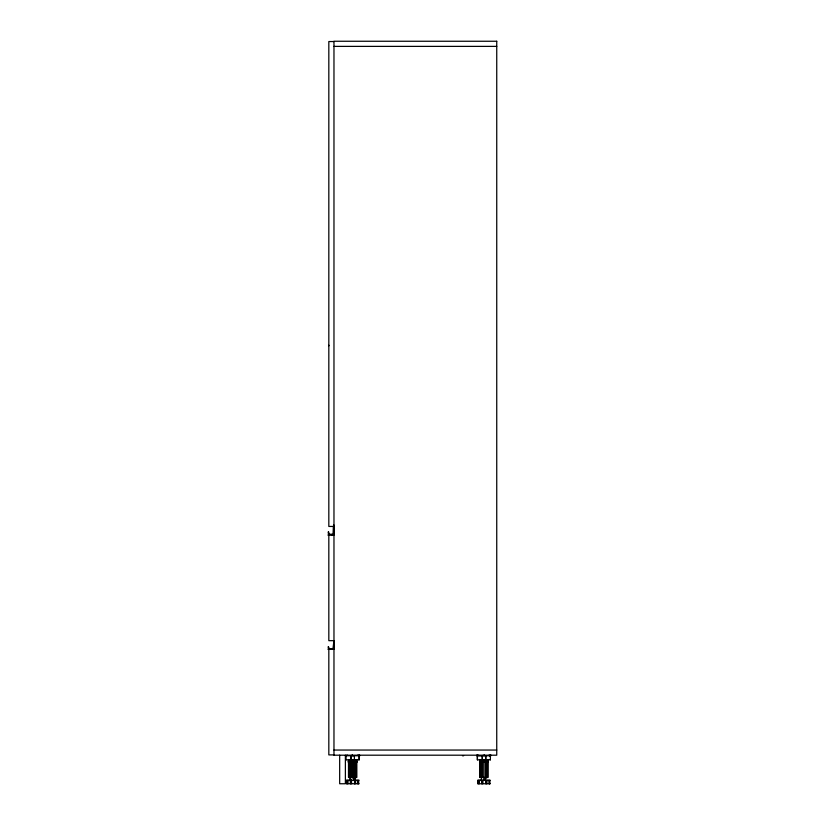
<?xml version="1.0" encoding="UTF-8"?>
<svg xmlns="http://www.w3.org/2000/svg" width="825" height="825" viewBox="0 0 825 825"><rect width="100%" height="100%" fill="white"/><g stroke="black" fill="none" stroke-linecap="round" stroke-linejoin="round"><path stroke-width="1.24" d="M346.665 780.471L346.644 783.75L346.552 780.471L350.109 780.471M347.356 783.75L347.356 780.471M349.821 759.835L349.821 762.135M351.13 759.835L351.13 777.47M352.481 761.588L352.481 759.835M354.018 777.47L354.018 762.135M354.08 761.588L354.08 759.835M355.389 759.835L355.389 777.47M355.544 783.75L355.544 780.471M356.183 777.47L356.225 759.835M356.266 762.135L356.266 761.588M356.452 762.135L356.452 761.588M356.565 762.135L356.565 761.588M357.699 783.75L357.699 780.471M477.427 759.835L477.427 755.741M478.015 780.471L478.015 783.75L477.923 780.471L481.398 780.471M487.936 759.835L487.936 777.47L479.851 777.47L479.851 762.135M479.851 759.835L479.851 777.47M480.387 762.135L480.387 761.588M481.037 759.835L481.037 777.47M481.181 761.588L481.181 759.835M482.285 759.835L482.285 755.741L482.347 777.47M485.44 761.588L485.44 759.835M486.75 777.47L486.75 759.835M487.668 761.588L487.668 759.835L487.627 777.47M489.06 783.75L489.06 780.471M333.434 526.298L333.393 534.146L328.917 534.28L328.525 531.743L328.257 535.188L333.97 535.012M333.702 649.244L333.764 641.097L333.393 648.563L328.917 648.667L328.453 646.666L328.257 649.378L333.97 649.244M483.202 755.741L483.244 755.195M355.121 779.285L355.297 777.47M481.202 780.202L481.439 778.377M349.913 780.202L350.274 777.47M485.244 780.202L485.801 777.47M483.966 755.741L484.182 755.195L484.801 755.741L484.461 755.195M359.422 755.741L359.669 755.195M491.03 755.195L490.793 755.741L476.757 755.741M328.267 531.991L328.917 534.28M333.3 534.28L333.63 524.69L333.96 534.755L331.248 535.012M328.288 646.8L328.917 648.667M358.566 755.741L359.226 755.195L359.153 755.741L358.638 755.195M333.238 648.687L333.764 641.097M489.338 755.741L490.597 755.195L489.792 755.741L489.998 755.195L490.658 755.741L490.328 755.195M347.48 755.195L345.386 755.741L359.917 755.741M333.97 41.539L328.824 41.539L328.824 526.443L333.97 526.443M333.97 46.386L496.743 46.386M333.97 640.674L328.824 640.674L328.824 535.012L328.267 535.27M333.97 750.049L496.743 750.049M333.97 754.906L328.824 754.906L328.824 649.244L328.267 649.45M462.474 755.762L463.619 755.762M345.984 759.835L359.308 759.835L359.308 755.741M490.432 759.835L477.355 759.835L477.355 755.741M348.222 761.588L357.029 761.588M479.593 761.588L488.204 761.588M348.222 762.135L357.029 762.135M479.593 762.135L488.204 762.135M346.418 780.202L359.071 780.202M477.778 780.202L490.205 780.202M352.12 780.471L350.357 780.471L350.357 783.75M353.76 780.471L358.638 780.471L358.638 783.75M483.368 780.471L481.728 780.471L481.728 783.75M485.131 780.471L489.782 780.471L489.782 783.75M346.418 783.75L359.071 783.75M477.778 783.75L490.205 783.75M480.325 755.741L476.994 755.195L477.716 755.741M488.947 755.195L490.081 755.741M357.576 755.195L358.71 755.741M487.101 761.588L487.73 762.135M353.327 755.741L351.842 755.195L352.698 755.741L352.481 755.195M477.665 755.741L477.201 755.195L477.995 755.741L477.995 755.195M352.533 777.47L354.43 780.202M349.924 777.47L351.182 780.202M354.43 777.47L354.956 779.285M477.118 755.195L477.262 755.741M490.432 755.741L490.359 759.835M489.514 780.471L489.514 783.75M486.905 780.471L486.905 783.75M486.523 759.835L486.523 777.47L483.893 780.202L483.842 759.835M486.1 780.471L486.1 783.75M485.925 780.471L485.925 783.75M485.389 759.835L485.44 777.47M482.883 780.471L482.883 783.75M482.501 759.835L482.501 777.47M482.213 780.471L482.213 783.75M480.428 759.835L480.387 777.47M479.335 780.471L479.335 783.75M478.717 780.471L478.717 783.75M359.071 755.741L358.999 759.835M358.153 780.471L358.153 783.75M356.761 759.835L356.761 777.47L348.49 777.47L348.49 759.835M356.452 759.835L356.452 777.47M356.266 759.835L356.266 777.47M356.039 759.835L355.998 777.47M355.162 759.835L355.162 777.47M354.74 780.471L354.74 783.75M354.564 780.471L354.564 783.75M354.399 755.741L354.368 759.835M354.018 759.835L354.08 777.47M352.533 761.588L352.481 777.47M351.522 780.471L351.522 783.75M350.986 777.47L350.914 755.741L350.883 759.835M350.842 780.471L350.842 783.75M349.676 759.835L349.676 777.47M349.058 759.835L349.058 777.47M348.8 759.835L348.8 777.47M348.542 759.835L348.542 762.135M347.975 780.471L347.975 783.75M346.057 755.741L346.057 759.835M345.386 755.195L345.386 783.75L339.673 783.75L339.673 755.195M328.917 345.242L328.917 345.799M480.16 762.135L480.16 777.47L480.119 759.835L480.16 762.135M485.739 755.741L485.739 759.835L485.77 755.741M487.4 762.135L487.4 777.47L487.358 759.835L487.4 762.135M496.743 41.25L333.97 41.25L333.97 755.195L496.743 755.195L496.743 41.25"/></g></svg>
